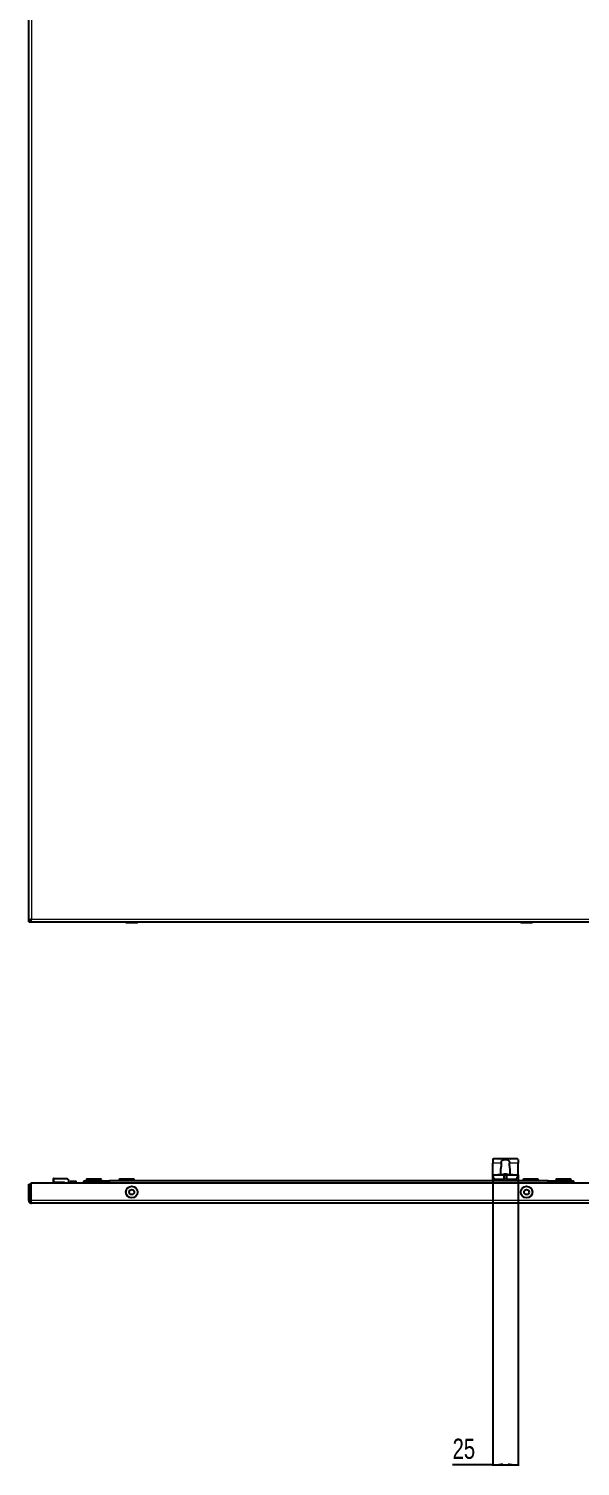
# Model space of a CAD drawing. Header units: millimetres. Extents: x -1284 to 3090, y -1538 to 1219.
# Drawn here: x 1523 to 2069, y -1538 to -114 of the extents above; entities that cross this region are included whole.
import ezdxf

# ---------------------------------------------------------------- set-up
doc = ezdxf.new("R2010")
doc.units = ezdxf.units.MM
doc.layers.add('FORMAT', color=7, linetype='Continuous')
doc.styles.add('SLDTEXTSTYLE0', font='TXT', dxfattribs={"width": 0.75})
doc.dimstyles.new('SLDDIMSTYLE0', dxfattribs={"dimtxt": 20, "dimasz": 10, "dimexe": 0, "dimexo": 0.0625, "dimgap": 5, "dimtad": 2, "dimdec": 1, "dimrnd": 1e-09, "dimzin": 12, "dimdsep": 46, "dimtxsty": 'SLDTEXTSTYLE0', "dimsah": 1, "dimcen": 0.09, "dimadec": 0, "dimazin": 3, "dimtfac": 1, "dimtofl": 0, "dimtmove": 0, "dimatfit": 3, "dimfxl": 0, "dimfrac": 2, "dimtolj": 1, "dimtzin": 12, "dimarcsym": 0})

# ---------------------------------------------------------------- blocks, each defined once
blk = doc.blocks.new('_D_11')
at = {"layer": 'FORMAT'}
for p, q in [((1982.8, -1249.5), (1982.8, -1537.5)), ((2007.8, -1249.5), (2007.8, -1537.5)), ((1982.8, -1536.5), (1943, -1536.5)), ((1982.8, -1536.5), (2007.8, -1536.5))]:
    blk.add_line(p, q, dxfattribs=at)
for points in [[(1982.8, -1536.5), (1992.8, -1538), (1992.8, -1535)], [(2007.8, -1536.5), (1997.8, -1535), (1997.8, -1538)]]:
    blk.add_solid(points, dxfattribs=at)
at = {"layer": 'FORMAT', "insert": (1943, -1510.7), "char_height": 20, "attachment_point": 1, "style": 'SLDTEXTSTYLE0'}
blk.add_mtext('25', dxfattribs=at)

msp = doc.modelspace()

# ---------------------------------------------------------------- linework, layer by layer
at = {"color": 7, "linetype": 'Continuous', "lineweight": 25}
for p, q in [((1523.28, -998.72), (1523.28, 556.28)), ((1523.28, -998.72), (1525.28, -998.72)), ((1525.58, -998.72), (1525.58, -997.01)), ((1525.58, -998.72), (2115.98, -998.72)), ((1619.53, -998.72), (1619.53, -999.47)), ((1628.29, -999.72), (1619.78, -999.72)), ((1630.78, -999.72), (1628.29, -999.72)), ((1631.03, -999.47), (1631.03, -998.72)), ((2010.53, -998.72), (2010.53, -999.47)), ((2021.78, -999.72), (2010.78, -999.72)), ((2022.03, -999.47), (2022.03, -998.72)), ((1982.78, -1234.17), (1982.78, -1238)), ((1982.78, -1249.5), (1982.78, -1238)), ((1989.8, -1233.61), (1984.28, -1233.61)), ((1990.69, -1233.56), (1990.16, -1233.56)), ((1999.88, -1233.5), (1990.69, -1233.5)), ((2000.39, -1233.56), (1999.88, -1233.55)), ((2006.28, -1233.61), (2000.76, -1233.61)), ((2007.78, -1234.17), (2007.78, -1238)), ((2007.78, -1249.5), (2007.78, -1238)), ((1982.78, -1250.38), (1982.78, -1249.5)), ((1982.78, -1249.5), (1996.28, -1249.5)), ((1982.78, -1255.5), (1982.78, -1250.38)), ((1987.66, -1249.4), (1987.66, -1249.5)), ((1987.8, -1249.4), (1987.8, -1249.5)), ((1987.92, -1249.4), (1987.92, -1249.5)), ((1988.73, -1249.4), (1987.92, -1249.4)), ((1988.73, -1249.4), (1988.73, -1249.5)), ((1988.88, -1249.4), (1988.88, -1249.5)), ((1989, -1249.4), (1989, -1249.5)), ((1989.33, -1249.4), (1989.33, -1249.5)), ((1989.52, -1249.4), (1989.52, -1249.5)), ((1990.05, -1249.4), (1990.05, -1249.5)), ((1990.43, -1245.29), (1990.43, -1247.87)), ((1990.53, -1249.4), (1990.53, -1249.5)), ((1990.7, -1249.4), (1990.7, -1249.5)), ((1991.16, -1249.4), (1991.16, -1249.5)), ((1991.3, -1249.4), (1991.3, -1249.5)), ((1991.42, -1249.4), (1991.42, -1249.5)), ((1991.73, -1249.4), (1991.73, -1249.5)), ((1993.01, -1249.4), (1991.89, -1249.4)), ((1993.01, -1249.4), (1993.01, -1249.5)), ((1993.15, -1249.4), (1993.15, -1249.5)), ((1993.34, -1249.4), (1993.34, -1249.5)), ((1993.35, -1249.4), (1993.35, -1249.5)), ((1993.94, -1249.4), (1993.35, -1249.4)), ((1993.77, -1248.99), (1993.77, -1248.94)), ((1993.94, -1249.4), (1993.94, -1249.5)), ((1994.84, -1249.4), (1994.26, -1249.4)), ((1994.28, -1253.5), (1994.28, -1249.5)), ((1994.28, -1249.5), (1996.28, -1249.5)), ((1994.33, -1248.9), (1994.33, -1248.87)), ((1994.84, -1249.4), (1994.84, -1249.5)), ((1994.85, -1249.4), (1994.85, -1249.5)), ((1994.85, -1249.4), (1995.03, -1249.4)), ((1995.03, -1249.4), (1995.03, -1249.5)), ((1995.03, -1249.4), (1995.03, -1249.4)), ((1995.05, -1249.4), (1995.05, -1249.5)), ((1995.2, -1249.4), (1995.2, -1249.5)), ((1996, -1249.4), (1995.2, -1249.4)), ((1995.78, -1249.17), (1995.8, -1248.87)), ((1996, -1249.17), (1996.03, -1248.94)), ((1996, -1249.4), (1996, -1249.5)), ((1996.14, -1249.4), (1996.14, -1249.5)), ((1996.26, -1249.4), (1996.26, -1249.5)), ((1996.26, -1249.44), (1996.6, -1249.43)), ((1996.28, -1249.5), (1996.28, -1253.5)), ((1996.69, -1249.4), (1996.69, -1249.5)), ((1996.78, -1249.5), (2007.78, -1249.5)), ((1996.81, -1249.4), (1996.81, -1249.5)), ((1997.18, -1249.4), (1997.18, -1249.5)), ((1997.44, -1249.4), (1997.44, -1249.5)), ((1997.56, -1249.4), (1997.56, -1249.5)), ((1997.7, -1249.4), (1997.7, -1249.5)), ((1997.82, -1249.4), (1997.82, -1249.5)), ((1998.25, -1249.4), (1998.25, -1249.5)), ((1998.28, -1249.4), (1998.25, -1249.4)), ((1998.29, -1249.4), (1998.29, -1249.5)), ((1998.32, -1249.4), (1998.32, -1249.5)), ((1998.49, -1249.4), (1998.49, -1249.5)), ((1998.83, -1249.4), (1998.83, -1249.5)), ((1999.32, -1249.4), (1999.32, -1249.5)), ((1999.52, -1249.4), (1999.52, -1249.5)), ((1999.86, -1249.4), (1999.86, -1249.5)), ((2000.02, -1249.4), (2000.02, -1249.5)), ((2001.08, -1249.4), (2000.02, -1249.4)), ((2000.13, -1247.87), (2000.13, -1245.29)), ((2001.08, -1249.4), (2001.08, -1249.5)), ((2001.39, -1249.4), (2001.39, -1249.5)), ((2001.56, -1249.4), (2001.56, -1249.5)), ((2001.93, -1249.4), (2001.93, -1249.5)), ((2002.69, -1249.4), (2001.93, -1249.4)), ((2002.69, -1249.4), (2002.69, -1249.5)), ((2007.78, -1250.38), (2007.78, -1249.5)), ((2007.78, -1250.38), (2007.78, -1255.5)), ((1523.28, -1258.5), (1525.28, -1258.5)), ((1523.28, -1274.9), (1523.28, -1258.5)), ((1525.28, -1274.9), (1525.28, -1258.5)), ((1525.58, -1257.5), (2115.98, -1257.5)), ((1525.58, -1274.9), (1525.58, -1257.5)), ((1547.78, -1256.8), (1547.78, -1253.2)), ((1547.78, -1256.8), (1547.78, -1257.2)), ((1547.78, -1257.5), (1547.78, -1257.2)), ((1547.98, -1253), (1561.28, -1253)), ((1558.58, -1257), (1547.98, -1257)), ((1558.78, -1257.5), (1558.78, -1257.2)), ((1561.28, -1253), (1561.2, -1253.2)), ((1561.28, -1253), (1562.78, -1254.5)), ((1562.78, -1254.5), (1562.58, -1254.58)), ((1562.78, -1254.5), (1562.78, -1257.5)), ((1569.68, -1256), (1564.28, -1256)), ((1564.28, -1256), (1564.28, -1257.5)), ((1570.28, -1256.6), (1570.28, -1257.5)), ((1577.78, -1257.5), (1577.78, -1255.8)), ((1578.08, -1255.5), (1602.48, -1255.5)), ((1580.78, -1253.5), (1580.28, -1254)), ((1580.28, -1254), (1580.28, -1255.5)), ((1595.28, -1254), (1580.28, -1254)), ((1580.78, -1253.5), (1594.78, -1253.5)), ((1582.64, -1255.3), (1582.64, -1255.5)), ((1586.45, -1255.3), (1586.45, -1255.5)), ((1586.45, -1255.3), (1587.24, -1255.3)), ((1587.24, -1255.3), (1587.24, -1255.5)), ((1587.24, -1255.3), (1589.12, -1255.3)), ((1588.58, -1255.3), (1588.58, -1255.28)), ((1589.12, -1255.3), (1589.12, -1255.5)), ((1589.12, -1255.3), (1590.17, -1255.3)), ((1590.17, -1255.3), (1590.17, -1255.5)), ((1590.17, -1255.3), (1591.57, -1255.3)), ((1591.74, -1255.28), (1591.74, -1255.5)), ((1591.83, -1255.3), (1591.83, -1255.5)), ((1591.83, -1255.3), (1593.18, -1255.3)), ((1593.18, -1255.3), (1593.18, -1255.5)), ((1593.18, -1255.3), (1595.17, -1255.3)), ((1595.28, -1254), (1594.78, -1253.5)), ((1595.17, -1255.3), (1595.17, -1255.5)), ((1595.17, -1255.3), (1598.13, -1255.3)), ((1595.28, -1255.3), (1595.28, -1254)), ((1598.13, -1255.3), (1598.13, -1255.5)), ((2037.78, -1255.5), (1602.78, -1255.5)), ((1602.78, -1255.5), (1602.78, -1255.8)), ((1602.78, -1255.8), (1602.78, -1256.45)), ((1602.78, -1256.45), (1602.78, -1257.5)), ((1613.28, -1253.5), (1612.78, -1254)), ((1612.78, -1254), (1612.78, -1255.5)), ((1627.78, -1254), (1612.78, -1254)), ((1613.28, -1253.5), (1627.28, -1253.5)), ((1627.78, -1254), (1627.28, -1253.5)), ((1627.78, -1255.5), (1627.78, -1254)), ((1994.28, -1253.5), (1994.28, -1253.53)), ((1996.28, -1253.53), (1996.28, -1253.5)), ((2013.28, -1253.5), (2012.78, -1254)), ((2012.78, -1254), (2012.78, -1255.5)), ((2027.78, -1254), (2012.78, -1254)), ((2013.28, -1253.5), (2027.28, -1253.5)), ((2027.78, -1254), (2027.28, -1253.5)), ((2027.78, -1255.5), (2027.78, -1254)), ((2037.78, -1255.5), (2037.78, -1255.8)), ((2037.78, -1256.45), (2037.78, -1255.8)), ((2037.78, -1256.45), (2037.78, -1257.5)), ((2038.08, -1255.5), (2062.48, -1255.5)), ((2042.43, -1255.3), (2042.43, -1255.5)), ((2042.43, -1255.3), (2042.78, -1255.3)), ((2042.78, -1255.3), (2042.78, -1255.5)), ((2042.78, -1255.3), (2043.03, -1255.3)), ((2043.03, -1255.3), (2043.03, -1255.5)), ((2043.03, -1255.3), (2043.14, -1255.3)), ((2043.14, -1255.3), (2043.14, -1255.5)), ((2044.17, -1255.3), (2044.17, -1255.5)), ((2044.17, -1255.3), (2044.84, -1255.3)), ((2044.84, -1255.3), (2044.84, -1255.5)), ((2044.84, -1255.3), (2045.18, -1255.3)), ((2045.18, -1255.3), (2045.18, -1255.5)), ((2045.78, -1253.5), (2045.28, -1254)), ((2045.28, -1254), (2045.28, -1255.3)), ((2060.28, -1254), (2045.28, -1254)), ((2045.78, -1253.5), (2059.78, -1253.5)), ((2048.49, -1255.5), (2048.49, -1255.28)), ((2048.63, -1255.3), (2049.41, -1255.3)), ((2049.41, -1255.3), (2049.41, -1255.5)), ((2049.41, -1255.3), (2050.2, -1255.3)), ((2050.2, -1255.3), (2050.2, -1255.5)), ((2050.2, -1255.3), (2050.69, -1255.3)), ((2050.69, -1255.3), (2050.69, -1255.5)), ((2050.69, -1255.3), (2052.08, -1255.3)), ((2051.72, -1255.28), (2051.72, -1255.3)), ((2052.08, -1255.3), (2052.08, -1255.5)), ((2052.08, -1255.3), (2053.13, -1255.3)), ((2053.13, -1255.3), (2053.13, -1255.5)), ((2054.17, -1255.3), (2054.17, -1255.5)), ((2054.17, -1255.3), (2056.14, -1255.3)), ((2056.14, -1255.3), (2056.14, -1255.5)), ((2056.14, -1255.3), (2058.13, -1255.3)), ((2058.13, -1255.3), (2058.13, -1255.5)), ((2060.28, -1254), (2059.78, -1253.5)), ((2060.28, -1255.5), (2060.28, -1254)), ((2062.78, -1255.8), (2062.78, -1257.5)), ((1523.28, -1274.9), (1525.28, -1274.9)), ((2115.68, -1277.5), (1525.88, -1277.5))]:
    msp.add_line(p, q, dxfattribs=at)
at = {"color": 8, "linetype": 'Continuous', "lineweight": 18}
for p, q in [((1525.88, 553.68), (1525.88, -996.12)), ((1525.88, -996.12), (2115.68, -996.12)), ((1619.53, -999.47), (1628.42, -999.47)), ((1628.42, -999.47), (1631.03, -999.47)), ((2010.53, -999.47), (2022.03, -999.47)), ((1991.19, -1238), (1982.78, -1238)), ((2007.78, -1238), (1999.37, -1238)), ((1991.89, -1249.4), (1991.89, -1249.5)), ((1993.78, -1253.5), (1993.78, -1249.5)), ((1996.78, -1249.5), (1996.78, -1253.5)), ((1547.98, -1253.2), (1547.78, -1253.2)), ((1547.98, -1256.8), (1547.78, -1256.8)), ((1547.98, -1257.2), (1547.78, -1257.2)), ((1547.98, -1253), (1547.98, -1253.2)), ((1547.98, -1253.2), (1547.98, -1256.8)), ((1561.2, -1253.2), (1547.98, -1253.2)), ((1547.98, -1256.8), (1558.58, -1256.8)), ((1547.98, -1256.8), (1547.98, -1257)), ((1547.98, -1257.2), (1547.98, -1257)), ((1558.58, -1257.2), (1547.98, -1257.2)), ((1547.98, -1257.2), (1547.98, -1257.5)), ((1558.58, -1256.8), (1558.58, -1257)), ((1558.58, -1257), (1558.58, -1257.2)), ((1558.58, -1257.2), (1558.78, -1257.2)), ((1558.58, -1257.5), (1558.58, -1257.2)), ((1558.98, -1257.2), (1558.78, -1257.2)), ((1558.98, -1257.2), (1558.98, -1257.5)), ((1562.58, -1254.58), (1561.2, -1253.2)), ((1562.58, -1257.5), (1562.58, -1254.58)), ((1569.68, -1257.5), (1569.68, -1256)), ((1578.08, -1255.8), (1577.78, -1255.8)), ((1578.08, -1255.5), (1578.08, -1255.8)), ((1578.08, -1255.8), (1578.08, -1257.5)), ((1602.48, -1255.8), (1578.08, -1255.8)), ((1583.87, -1255.3), (1583.87, -1255.5)), ((1602.48, -1255.5), (1602.48, -1255.8)), ((1602.48, -1257.5), (1602.48, -1255.8)), ((1602.78, -1255.8), (1602.48, -1255.8)), ((1984.28, -1253.5), (1984.28, -1255.5)), ((1984.28, -1253.5), (1993.78, -1253.5)), ((1993.42, -1254.01), (1993.55, -1254.49)), ((1993.78, -1253.5), (1994.28, -1253.5)), ((1993.78, -1253.53), (1993.78, -1253.5)), ((1993.78, -1253.53), (1994.28, -1253.53)), ((1996.28, -1253.5), (1994.28, -1253.5)), ((1996.28, -1253.5), (1996.78, -1253.5)), ((1996.28, -1253.53), (1996.78, -1253.53)), ((1996.78, -1253.5), (1996.78, -1253.53)), ((1996.78, -1253.5), (2006.28, -1253.5)), ((1997, -1254.49), (1997.14, -1254.01)), ((2006.28, -1255.5), (2006.28, -1253.5)), ((2038.08, -1255.8), (2037.78, -1255.8)), ((2038.08, -1255.8), (2038.08, -1255.5)), ((2062.48, -1255.8), (2038.08, -1255.8)), ((2038.08, -1255.8), (2038.08, -1257.5)), ((2046.91, -1255.3), (2046.91, -1255.5)), ((2062.48, -1255.5), (2062.48, -1255.8)), ((2062.78, -1255.8), (2062.48, -1255.8)), ((2062.48, -1257.5), (2062.48, -1255.8)), ((2115.98, -1274.9), (1525.58, -1274.9))]:
    msp.add_line(p, q, dxfattribs=at)
at = {"color": 7, "linetype": 'Continuous', "lineweight": 25, "flags": 128}
for points in [[(1525.58, -1263.48), (1525.42, -1263.75), (1525.28, -1264)], [(1525.58, -1265.9), (1525.45, -1266.39), (1525.28, -1268)], [(1525.28, -1268), (1525.45, -1269.61), (1525.58, -1270.1)], [(1525.28, -1272), (1525.42, -1272.25), (1525.58, -1272.52)]]:
    msp.add_lwpolyline(points, dxfattribs=at)
at = {"color": 8, "linetype": 'Continuous', "lineweight": 18, "flags": 128}
for points in [[(1525.28, -1264.69), (1525.29, -1264.67), (1525.58, -1264.08)], [(1525.58, -1271.93), (1525.29, -1271.34), (1525.28, -1271.32)]]:
    msp.add_lwpolyline(points, dxfattribs=at)
at = {"color": 7, "linetype": 'Continuous', "lineweight": 25}
for centre, radius in [((1625.28, -1266.5), 5.75), ((1625.28, -1266.5), 2.5), ((2016.28, -1266.5), 5.75), ((2016.28, -1266.5), 2.5)]:
    msp.add_circle(centre, radius, dxfattribs=at)
at = {"color": 8, "linetype": 'Continuous', "lineweight": 18}
for centre in [(1625.28, -1266.5), (2016.28, -1266.5)]:
    msp.add_circle(centre, 5.5, dxfattribs=at)
at = {"color": 7, "linetype": 'Continuous', "lineweight": 25}
for centre, radius, start, end in [((1619.78, -999.47), 0.25, 180, 270), ((1630.78, -999.47), 0.25, 270, 0), ((2010.78, -999.47), 0.25, 180, 270), ((2021.78, -999.47), 0.25, 270, 0), ((1995.28, -1256.8), 8, 100.36105, 108.44798), ((1995.27, -1256.76), 7.96, 100.89077, 108.04758), ((1992.97, -1249.8), 0.629, 75.56061, 104.43939), ((1995.35, -1255.22), 6.42, 102.43439, 110.29863), ((1994.52, -1252.65), 3.79, 92.89181, 101.41741), ((1995.03, -1256.41), 7.54, 92.0538, 98.08286), ((1994.25, -1249.4), 0.529, 72.04531, 81.62058), ((1994.55, -1253.22), 4.35, 79.33098, 87.2142), ((1996.01, -1253.22), 4.35, 92.7858, 100.66902), ((1992.03, -1249.93), 3.47, 12.23422, 16.46564), ((1995.95, -1256.44), 7.26, 85.75775, 94.24225), ((1995.53, -1256.43), 7.56, 85.34019, 87.94363), ((1996.32, -1249.47), 0.598, 99.01037, 119.47613), ((1995.16, -1251.12), 2.34, 55.39631, 68.27823), ((1996.04, -1252.65), 3.79, 78.58259, 87.10819), ((1995.28, -1256.8), 8, 70.1778, 79.63895), ((1547.98, -1253.2), 0.2, 90, 180), ((1547.98, -1256.8), 0.2, 180, 270), ((1558.58, -1257.2), 0.2, 0, 90), ((1569.68, -1256.6), 0.6, 0, 90), ((1578.08, -1255.8), 0.3, 90, 180), ((1602.48, -1255.8), 0.3, 0, 90), ((1995.28, -1260.5), 6.25, 106.01339, 126.8699), ((1993.28, -1253.53), 1, 286.01339, 0), ((1997.28, -1253.53), 1, 180, 253.98661), ((1995.28, -1260.5), 6.25, 53.1301, 73.98661), ((2038.08, -1255.8), 0.3, 90, 180), ((2062.48, -1255.8), 0.3, 0, 90)]:
    msp.add_arc(centre, radius, start, end, dxfattribs=at)
at = {"color": 8, "linetype": 'Continuous', "lineweight": 18}
for centre, radius, start, end in [((1558.58, -1257.2), 0.4, 0, 90), ((1995.28, -1260.5), 6.75, 106.01339, 132.20545), ((1993.28, -1253.53), 0.5, 286.01339, 0), ((1997.28, -1253.53), 0.5, 180, 253.98661), ((1995.28, -1260.5), 6.75, 47.79455, 73.98661)]:
    msp.add_arc(centre, radius, start, end, dxfattribs=at)
at = {"color": 7, "linetype": 'Continuous', "lineweight": 25}
for points, knots in [([(1525.88, -996.12), (1525.59, -996.3), (1524.96, -996.7), (1524.1, -997.33), (1523.42, -998.01), (1523.33, -998.48), (1523.28, -998.72)], [0, 0, 0, 0, 0.2113527, 0.4661677, 0.7210903, 1, 1, 1, 1]), ([(1525.88, -996.12), (1525.74, -996.5), (1525.52, -997.12), (1525.31, -997.98), (1525.29, -998.47), (1525.28, -998.72)], [0, 0, 0, 0, 0.4375, 0.7156903, 1, 1, 1, 1]), ([(1984.28, -1233.61), (1984.11, -1233.61), (1983.78, -1233.62), (1983.33, -1233.68), (1982.99, -1233.8), (1982.81, -1233.97), (1982.79, -1234.11), (1982.78, -1234.17)], [0, 0, 0, 0, 0.2129003, 0.4257071, 0.6406126, 0.8533821, 1, 1, 1, 1]), ([(1989.8, -1233.61), (1989.9, -1233.59), (1990.03, -1233.58), (1990.14, -1233.56), (1990.16, -1233.56)], [0, 0, 0, 0, 0.7894027, 1, 1, 1, 1]), ([(1991.19, -1238), (1991.13, -1239), (1991.02, -1241.14), (1990.51, -1243.58), (1990.45, -1244.89), (1990.43, -1245.29)], [0, 0, 0, 0, 0.3788234, 0.8122279, 1, 1, 1, 1]), ([(1991.19, -1238), (1991.21, -1237.59), (1991.25, -1236.76), (1991.61, -1235.66), (1992.26, -1234.86), (1993.19, -1234.37), (1994.34, -1234.12), (1995.66, -1234.08), (1997.01, -1234.25), (1998.14, -1234.72), (1998.87, -1235.52), (1999.25, -1236.55), (1999.36, -1237.41), (1999.37, -1237.9), (1999.37, -1238)], [0, 0, 0, 0, 0.0885051, 0.1771377, 0.2628581, 0.3446937, 0.4304853, 0.5251934, 0.6256454, 0.7239113, 0.8124944, 0.894483, 0.9789968, 1, 1, 1, 1]), ([(2000.13, -1245.29), (2000.04, -1244.38), (1999.87, -1242.52), (1999.41, -1239.92), (1999.38, -1238.39), (1999.37, -1238)], [0, 0, 0, 0, 0.4176682, 0.852903, 1, 1, 1, 1]), ([(2000.39, -1233.56), (2000.41, -1233.56), (2000.52, -1233.58), (2000.65, -1233.59), (2000.76, -1233.61)], [0, 0, 0, 0, 0.1619735, 1, 1, 1, 1]), ([(2007.78, -1234.17), (2007.76, -1234.09), (2007.73, -1233.93), (2007.5, -1233.76), (2007.14, -1233.66), (2006.71, -1233.61), (2006.41, -1233.61), (2006.28, -1233.61)], [0, 0, 0, 0, 0.2056827, 0.4113459, 0.6186494, 0.8323389, 1, 1, 1, 1]), ([(1982.78, -1250.38), (1982.8, -1250.55), (1982.86, -1250.97), (1983.33, -1251.92), (1983.86, -1252.81), (1984.21, -1253.38), (1984.28, -1253.5), (1984.28, -1253.5)], [0, 0, 0, 0, 0.1941403, 0.4852754, 0.8987792, 0.9967692, 1, 1, 1, 1]), ([(1987.8, -1249.4), (1987.78, -1249.4), (1987.74, -1249.4), (1987.68, -1249.4), (1987.66, -1249.4), (1987.66, -1249.4), (1987.66, -1249.4)], [0, 0, 0, 0, 0.2808356, 0.55925, 0.7791823, 1, 1, 1, 1]), ([(1987.92, -1249.4), (1987.92, -1249.4), (1987.92, -1249.4), (1987.89, -1249.4), (1987.85, -1249.4), (1987.82, -1249.4), (1987.8, -1249.4)], [0, 0, 0, 0, 0.2808879, 0.5594825, 0.7792702, 1, 1, 1, 1]), ([(1988.88, -1249.4), (1988.86, -1249.4), (1988.83, -1249.4), (1988.77, -1249.4), (1988.74, -1249.4), (1988.73, -1249.4)], [0, 0, 0, 0, 0.2806376, 0.5608768, 1, 1, 1, 1]), ([(1989, -1249.4), (1989, -1249.4), (1989, -1249.4), (1988.97, -1249.4), (1988.92, -1249.4), (1988.9, -1249.4), (1988.88, -1249.4)], [0, 0, 0, 0, 0.280941, 0.5591137, 0.7790892, 1, 1, 1, 1]), ([(1989.52, -1249.4), (1989.46, -1249.4), (1989.35, -1249.4), (1989.34, -1249.4), (1989.33, -1249.4)], [0, 0, 0, 0, 0.5593117, 1, 1, 1, 1]), ([(1990.05, -1249.4), (1989.99, -1249.4), (1989.87, -1249.4), (1989.68, -1249.4), (1989.58, -1249.4), (1989.52, -1249.4)], [0, 0, 0, 0, 0.28049605, 0.56076504, 1, 1, 1, 1]), ([(1990.53, -1249.4), (1990.46, -1249.4), (1990.34, -1249.4), (1990.14, -1249.4), (1990.05, -1249.4)], [0, 0, 0, 0, 0.560137, 1, 1, 1, 1]), ([(1990.43, -1247.87), (1990.47, -1248.15), (1990.56, -1248.69), (1991.34, -1249.14), (1992.34, -1249.35), (1993.11, -1249.39), (1993.39, -1249.4)], [0, 0, 0, 0, 0.28915725, 0.57941109, 0.84753259, 1, 1, 1, 1]), ([(1990.7, -1249.4), (1990.69, -1249.4), (1990.68, -1249.4), (1990.58, -1249.4), (1990.53, -1249.4)], [0, 0, 0, 0, 0.5599138, 1, 1, 1, 1]), ([(1991.3, -1249.4), (1991.28, -1249.4), (1991.24, -1249.4), (1991.18, -1249.4), (1991.16, -1249.4), (1991.16, -1249.4), (1991.16, -1249.4)], [0, 0, 0, 0, 0.2807653, 0.5591779, 0.7791749, 1, 1, 1, 1]), ([(1991.42, -1249.4), (1991.42, -1249.4), (1991.42, -1249.4), (1991.39, -1249.4), (1991.34, -1249.4), (1991.31, -1249.4), (1991.3, -1249.4)], [0, 0, 0, 0, 0.280828, 0.5594169, 0.7793931, 1, 1, 1, 1]), ([(1991.89, -1249.4), (1991.87, -1249.4), (1991.83, -1249.4), (1991.77, -1249.4), (1991.74, -1249.4), (1991.73, -1249.4), (1991.73, -1249.4)], [0, 0, 0, 0, 0.2809514, 0.5599669, 0.7794314, 1, 1, 1, 1]), ([(1993.15, -1249.4), (1993.14, -1249.4), (1993.14, -1249.4), (1993.11, -1249.4), (1993.06, -1249.4), (1993.03, -1249.4), (1993.01, -1249.4)], [0, 0, 0, 0, 0.2807125, 0.5587014, 0.7790455, 1, 1, 1, 1]), ([(1993.35, -1249.4), (1993.35, -1249.4), (1993.34, -1249.4), (1993.34, -1249.4), (1993.34, -1249.4)], [0, 0, 0, 0, 0.56008114, 1, 1, 1, 1]), ([(1993.78, -1249.5), (1993.78, -1249.5), (1993.78, -1249.5), (1993.79, -1249.5), (1993.8, -1249.5), (1993.84, -1249.5), (1993.96, -1249.5), (1994.18, -1249.5), (1994.24, -1249.5), (1994.28, -1249.5)], [0, 0, 0, 0, 0.0016702, 0.0038887, 0.0095313, 0.0343611, 0.1327508, 0.5262135, 1, 1, 1, 1]), ([(1994.12, -1249.4), (1994.1, -1249.4), (1994.05, -1249.4), (1993.98, -1249.4), (1993.96, -1249.4), (1993.94, -1249.4)], [0, 0, 0, 0, 0.2812256, 0.5615217, 1, 1, 1, 1]), ([(1994.85, -1249.4), (1994.85, -1249.4), (1994.85, -1249.4), (1994.84, -1249.4), (1994.84, -1249.4)], [0, 0, 0, 0, 0.5595043, 1, 1, 1, 1]), ([(1995.2, -1249.4), (1995.18, -1249.4), (1995.14, -1249.4), (1995.08, -1249.4), (1995.05, -1249.4), (1995.05, -1249.4), (1995.05, -1249.4)], [0, 0, 0, 0, 0.2808549, 0.5597179, 0.7795181, 1, 1, 1, 1]), ([(1996.14, -1249.4), (1996.12, -1249.4), (1996.08, -1249.4), (1996.02, -1249.4), (1996, -1249.4), (1996, -1249.4), (1996, -1249.4)], [0, 0, 0, 0, 0.2808126, 0.5590988, 0.7791702, 1, 1, 1, 1]), ([(1996.26, -1249.4), (1996.26, -1249.4), (1996.26, -1249.4), (1996.23, -1249.4), (1996.19, -1249.4), (1996.16, -1249.4), (1996.14, -1249.4)], [0, 0, 0, 0, 0.2809124, 0.5594047, 0.7791083, 1, 1, 1, 1]), ([(1996.28, -1249.5), (1996.32, -1249.5), (1996.4, -1249.5), (1996.65, -1249.5), (1996.78, -1249.5), (1996.78, -1249.5)], [0, 0, 0, 0, 0.4754612, 0.9940565, 1, 1, 1, 1]), ([(1996.69, -1249.4), (1996.67, -1249.4), (1996.63, -1249.4), (1996.58, -1249.4), (1996.55, -1249.4), (1996.55, -1249.4), (1996.55, -1249.4)], [0, 0, 0, 0, 0.2808885, 0.5590229, 0.7791551, 1, 1, 1, 1]), ([(1996.81, -1249.4), (1996.81, -1249.4), (1996.81, -1249.4), (1996.78, -1249.4), (1996.74, -1249.4), (1996.71, -1249.4), (1996.69, -1249.4)], [0, 0, 0, 0, 0.2809002, 0.5594983, 0.7791483, 1, 1, 1, 1]), ([(1997.18, -1249.4), (1997.13, -1249.4), (1997.02, -1249.4), (1996.88, -1249.4), (1996.82, -1249.4), (1996.82, -1249.4), (1996.81, -1249.4)], [0, 0, 0, 0, 0.2809352, 0.5594866, 0.7792447, 1, 1, 1, 1]), ([(1997.44, -1249.4), (1997.39, -1249.4), (1997.31, -1249.4), (1997.22, -1249.4), (1997.18, -1249.4)], [0, 0, 0, 0, 0.5594415, 1, 1, 1, 1]), ([(1997.27, -1249.4), (1997.71, -1249.37), (1998.62, -1249.3), (1999.57, -1248.99), (2000.06, -1248.5), (2000.11, -1248.06), (2000.13, -1247.87)], [0, 0, 0, 0, 0.2581005, 0.5320515, 0.8005593, 1, 1, 1, 1]), ([(1997.56, -1249.4), (1997.55, -1249.4), (1997.54, -1249.4), (1997.47, -1249.4), (1997.44, -1249.4)], [0, 0, 0, 0, 0.5603128, 1, 1, 1, 1]), ([(1997.7, -1249.4), (1997.68, -1249.4), (1997.64, -1249.4), (1997.58, -1249.4), (1997.56, -1249.4), (1997.56, -1249.4), (1997.56, -1249.4)], [0, 0, 0, 0, 0.2809103, 0.559174, 0.7791663, 1, 1, 1, 1]), ([(1997.82, -1249.4), (1997.82, -1249.4), (1997.82, -1249.4), (1997.79, -1249.4), (1997.75, -1249.4), (1997.72, -1249.4), (1997.7, -1249.4)], [0, 0, 0, 0, 0.2808487, 0.55949, 0.7791576, 1, 1, 1, 1]), ([(1998.32, -1249.4), (1998.31, -1249.4), (1998.29, -1249.4), (1998.29, -1249.4), (1998.29, -1249.4)], [0, 0, 0, 0, 0.560691, 1, 1, 1, 1]), ([(1998.49, -1249.4), (1998.45, -1249.4), (1998.38, -1249.4), (1998.34, -1249.4), (1998.32, -1249.4)], [0, 0, 0, 0, 0.5595417, 1, 1, 1, 1]), ([(1998.83, -1249.4), (1998.77, -1249.4), (1998.64, -1249.4), (1998.53, -1249.4), (1998.49, -1249.4)], [0, 0, 0, 0, 0.5605138, 1, 1, 1, 1]), ([(1999.32, -1249.4), (1999.25, -1249.4), (1999.11, -1249.4), (1998.92, -1249.4), (1998.83, -1249.4)], [0, 0, 0, 0, 0.5592171, 1, 1, 1, 1]), ([(1999.52, -1249.4), (1999.52, -1249.4), (1999.5, -1249.4), (1999.38, -1249.4), (1999.32, -1249.4)], [0, 0, 0, 0, 0.56034041, 1, 1, 1, 1]), ([(2000.02, -1249.4), (2000, -1249.4), (1999.95, -1249.4), (1999.9, -1249.4), (1999.87, -1249.4), (1999.87, -1249.4), (1999.86, -1249.4)], [0, 0, 0, 0, 0.2808719, 0.5597012, 0.7793822, 1, 1, 1, 1]), ([(2001.56, -1249.4), (2001.5, -1249.4), (2001.41, -1249.4), (2001.4, -1249.4), (2001.39, -1249.4)], [0, 0, 0, 0, 0.55894749, 1, 1, 1, 1]), ([(2001.93, -1249.4), (2001.85, -1249.4), (2001.71, -1249.4), (2001.6, -1249.4), (2001.56, -1249.4)], [0, 0, 0, 0, 0.55974726, 1, 1, 1, 1]), ([(2006.28, -1253.5), (2006.28, -1253.5), (2006.35, -1253.38), (2006.7, -1252.81), (2007.23, -1251.92), (2007.7, -1250.97), (2007.76, -1250.55), (2007.78, -1250.38)], [0, 0, 0, 0, 0.0032308, 0.1012208, 0.5147246, 0.8058597, 1, 1, 1, 1]), ([(1582.64, -1255.3), (1582.82, -1255.3), (1583.16, -1255.3), (1583.65, -1255.3), (1583.87, -1255.3)], [0, 0, 0, 0, 0.5367999, 1, 1, 1, 1]), ([(1583.87, -1255.3), (1584.25, -1255.3), (1584.94, -1255.3), (1585.8, -1255.3), (1586.25, -1255.3), (1586.27, -1255.3)], [0, 0, 0, 0, 0.5224374, 0.9756494, 1, 1, 1, 1]), ([(2043.14, -1255.3), (2043.28, -1255.3), (2043.55, -1255.3), (2043.97, -1255.3), (2044.17, -1255.3)], [0, 0, 0, 0, 0.5476433, 1, 1, 1, 1]), ([(2045.18, -1255.3), (2045.51, -1255.3), (2046.14, -1255.3), (2046.67, -1255.3), (2046.91, -1255.3)], [0, 0, 0, 0, 0.5367999, 1, 1, 1, 1]), ([(2046.91, -1255.3), (2047.23, -1255.3), (2047.84, -1255.3), (2048.41, -1255.3), (2048.44, -1255.3), (2048.45, -1255.3)], [0, 0, 0, 0, 0.4156784, 0.7762775, 1, 1, 1, 1]), ([(2053.3, -1255.3), (2053.34, -1255.3), (2053.63, -1255.3), (2053.92, -1255.3), (2054.17, -1255.3)], [0, 0, 0, 0, 0.1394984, 1, 1, 1, 1]), ([(1525.28, -1274.9), (1525.31, -1275.07), (1525.35, -1275.31), (1525.56, -1275.37), (1525.62, -1275.39)], [0, 0, 0, 0, 0.7245637, 1, 1, 1, 1])]:
    msp.add_open_spline(points, degree=3, knots=knots, dxfattribs=at)
for points in [[(1525.58, -998.72), (1525.6, -998.68), (1525.65, -998.6), (1525.73, -998), (1525.8, -997.14), (1525.85, -996.46), (1525.88, -996.12)], [(1523.28, -1274.9), (1523.32, -1275.24), (1523.4, -1275.92), (1524, -1276.78), (1524.86, -1277.38), (1525.54, -1277.46), (1525.88, -1277.5)], [(1525.88, -1277.5), (1525.85, -1277.46), (1525.8, -1277.38), (1525.73, -1276.78), (1525.65, -1275.92), (1525.6, -1275.24), (1525.58, -1274.9)]]:
    msp.add_open_spline(points, degree=3, dxfattribs=at)

# ---------------------------------------------------------------- dimensions: what is measured, and where the dimension line sits
at = {"layer": 'FORMAT'}
dim = msp.add_linear_dim(base=(2007.78, -1536.5), p1=(1982.78, -1249.5), p2=(2007.78, -1249.5), angle=0, dimstyle='SLDDIMSTYLE0', dxfattribs=at)
dim.commit()
dim.dimension.update_dxf_attribs({"geometry": '_D_11', "text_midpoint": (1957.79, -1536.5), "dimtype": 160})

doc.saveas('drawing.dxf')
